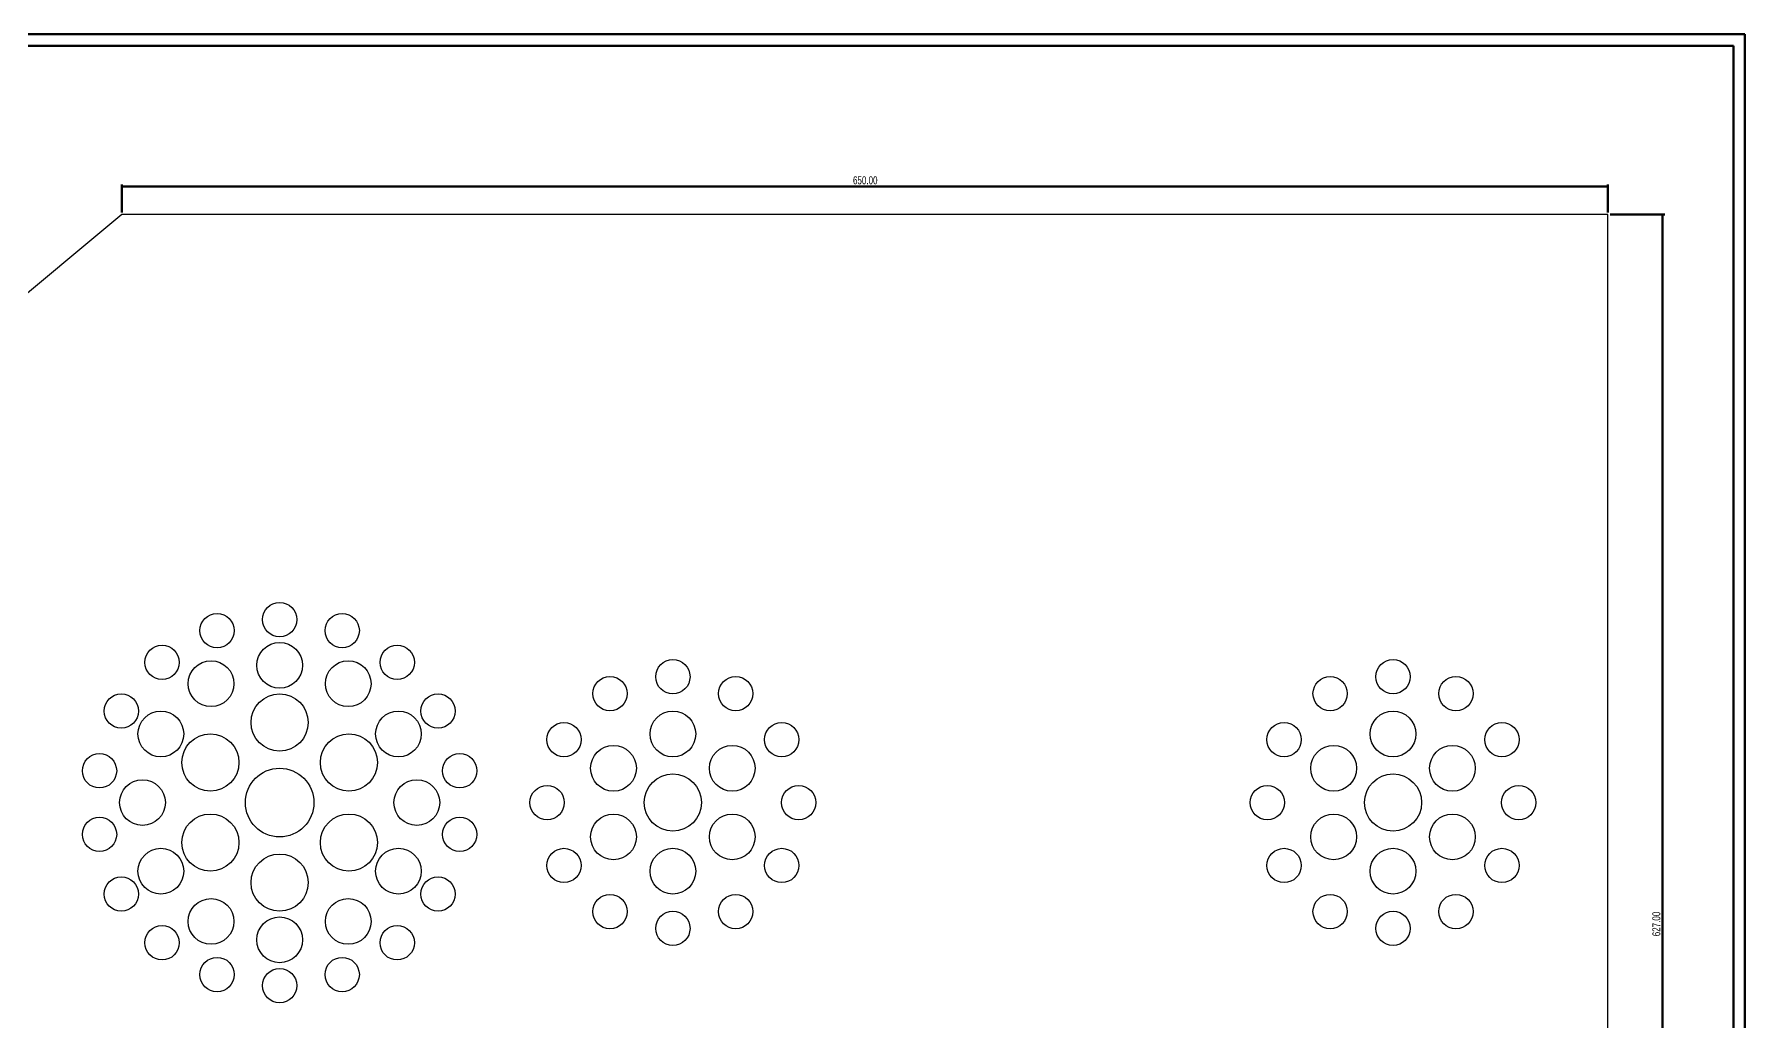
# Model space of a CAD drawing. Header units: millimetres. Extents: x 10 to 1179, y 5 to 836.
# Drawn here: x 431 to 1179, y 404 to 836 of the extents above; entities that cross this region are included whole.
import ezdxf

# ---------------------------------------------------------------- set-up
doc = ezdxf.new("R2010")
doc.units = ezdxf.units.MM
doc.layers.add('SLD-0', color=179, linetype='Continuous', lineweight=50)
doc.styles.add('SLDTEXTSTYLE3', font='TXT', dxfattribs={"width": 0.75})
doc.dimstyles.new('SLDDIMSTYLE0', dxfattribs={"dimtxt": 3.5, "dimasz": 3.302, "dimexe": 0, "dimexo": 0.0625, "dimgap": 0.875, "dimtad": 1, "dimrnd": 1e-09, "dimzin": 4, "dimdsep": 46, "dimtxsty": 'SLDTEXTSTYLE3', "dimsah": 1, "dimcen": 0.09, "dimadec": 0, "dimazin": 1, "dimtfac": 1, "dimtofl": 0, "dimtmove": 0, "dimatfit": 3, "dimfxl": 1, "dimfrac": 2, "dimtolj": 1, "dimtzin": 12, "dimarcsym": 0})

# ---------------------------------------------------------------- blocks, each defined once
blk = doc.blocks.new('_D')
at = {"layer": 'SLD-0', "transparency": 16777216}
for p, q in [((1120.09, 757.18), (1144.02, 757.18)), ((1143.02, 130.18), (1143.02, 757.18)), ((1120.09, 130.18), (1144.02, 130.18))]:
    blk.add_line(p, q, dxfattribs=at)
for points in [[(1143.02, 757.18), (1142.51, 753.88), (1143.53, 753.88)], [(1143.02, 130.18), (1143.53, 133.48), (1142.51, 133.48)]]:
    blk.add_solid(points, dxfattribs=at)
at = {"layer": 'SLD-0', "transparency": 16777216, "insert": (1138.51, 441.75), "char_height": 3.5, "attachment_point": 1, "rotation": 90, "style": 'SLDTEXTSTYLE3'}
blk.add_mtext('627.00', dxfattribs=at)
blk = doc.blocks.new('_D_3')
at = {"layer": 'SLD-0', "transparency": 16777216}
for p, q in [((469.09, 758.18), (469.09, 770.42)), ((1119.09, 769.42), (469.09, 769.42)), ((1119.09, 758.18), (1119.09, 770.42))]:
    blk.add_line(p, q, dxfattribs=at)
for points in [[(469.09, 769.42), (472.4, 768.92), (472.4, 769.93)], [(1119.09, 769.42), (1115.79, 769.93), (1115.79, 768.92)]]:
    blk.add_solid(points, dxfattribs=at)
at = {"layer": 'SLD-0', "transparency": 16777216, "insert": (788.88, 773.94), "char_height": 3.5, "attachment_point": 1, "style": 'SLDTEXTSTYLE3'}
blk.add_mtext('650.00', dxfattribs=at)

msp = doc.modelspace()

# ---------------------------------------------------------------- linework, layer by layer
at = {"color": 7, "linetype": 'Continuous', "lineweight": 25}
for p, q in [((469.094, 757.183), (69.094, 425.183)), ((1119.094, 757.183), (469.094, 757.183)), ((1119.094, 130.183), (1119.094, 757.183))]:
    msp.add_line(p, q, dxfattribs=at)
for centre, radius in [((538.094, 580.183), 7.5), ((510.733, 575.358), 7.5), ((565.456, 575.358), 7.5), ((486.671, 561.466), 7.5), ((538.094, 560.183), 10), ((589.517, 561.466), 7.5), ((508.094, 552.144), 10), ((568.094, 552.144), 10), ((710.094, 555.183), 7.5), ((1025.094, 555.183), 7.5), ((682.594, 547.814), 7.5), ((737.594, 547.814), 7.5), ((997.594, 547.814), 7.5), ((1052.594, 547.814), 7.5), ((468.812, 540.183), 7.5), ((538.094, 535.183), 12.5), ((607.376, 540.183), 7.5), ((486.133, 530.183), 10), ((590.056, 530.183), 10), ((710.094, 530.183), 10), ((1025.094, 530.183), 10), ((662.463, 527.683), 7.5), ((757.726, 527.683), 7.5), ((977.463, 527.683), 7.5), ((1072.726, 527.683), 7.5), ((507.784, 517.683), 12.5), ((568.405, 517.683), 12.5), ((684.114, 515.183), 10), ((736.075, 515.183), 10), ((999.114, 515.183), 10), ((1051.075, 515.183), 10), ((459.31, 514.074), 7.5), ((616.879, 514.074), 7.5), ((478.094, 500.183), 10), ((538.094, 500.183), 15), ((598.094, 500.183), 10), ((710.094, 500.183), 12.5), ((1025.094, 500.183), 12.5), ((655.094, 500.183), 7.5), ((765.094, 500.183), 7.5), ((970.094, 500.183), 7.5), ((1080.094, 500.183), 7.5), ((507.784, 482.683), 12.5), ((568.405, 482.683), 12.5), ((684.114, 485.183), 10), ((736.075, 485.183), 10), ((999.114, 485.183), 10), ((1051.075, 485.183), 10), ((459.31, 486.291), 7.5), ((616.879, 486.291), 7.5), ((486.133, 470.183), 10), ((590.056, 470.183), 10), ((662.463, 472.683), 7.5), ((710.094, 470.183), 10), ((757.726, 472.683), 7.5), ((977.463, 472.683), 7.5), ((1025.094, 470.183), 10), ((1072.726, 472.683), 7.5), ((538.094, 465.183), 12.5), ((468.812, 460.183), 7.5), ((607.376, 460.183), 7.5), ((508.094, 448.221), 10), ((568.094, 448.221), 10), ((682.594, 452.551), 7.5), ((737.594, 452.551), 7.5), ((997.594, 452.551), 7.5), ((1052.594, 452.551), 7.5), ((538.094, 440.183), 10), ((710.094, 445.183), 7.5), ((1025.094, 445.183), 7.5), ((486.671, 438.899), 7.5), ((589.517, 438.899), 7.5), ((510.733, 425.007), 7.5), ((538.094, 420.183), 7.5), ((565.456, 425.007), 7.5)]:
    msp.add_circle(centre, radius, dxfattribs=at)
at = {"layer": 'SLD-0'}
for p, q in [((9.965, 836.035), (1178.965, 836.035)), ((14.965, 831.035), (1173.965, 831.035)), ((1173.965, 831.035), (1173.965, 10.035)), ((1178.965, 836.035), (1178.965, 5.035))]:
    msp.add_line(p, q, dxfattribs=at)

# ---------------------------------------------------------------- dimensions: what is measured, and where the dimension line sits
for base, p1, p2, angle, picture, middle in [((469.094, 769.423), (1119.094, 757.183), (469.094, 757.183), 0, '_D_3', (795.996, 769.423)), ((1143.021, 757.183), (1119.094, 130.183), (1119.094, 757.183), 90, '_D', (1143.021, 448.861))]:
    dim = msp.add_linear_dim(base=base, p1=p1, p2=p2, angle=angle, dimstyle='SLDDIMSTYLE0', dxfattribs=at)
    dim.commit()
    dim.dimension.update_dxf_attribs({"geometry": picture, "text_midpoint": middle, "dimtype": 160})

doc.saveas('drawing.dxf')
